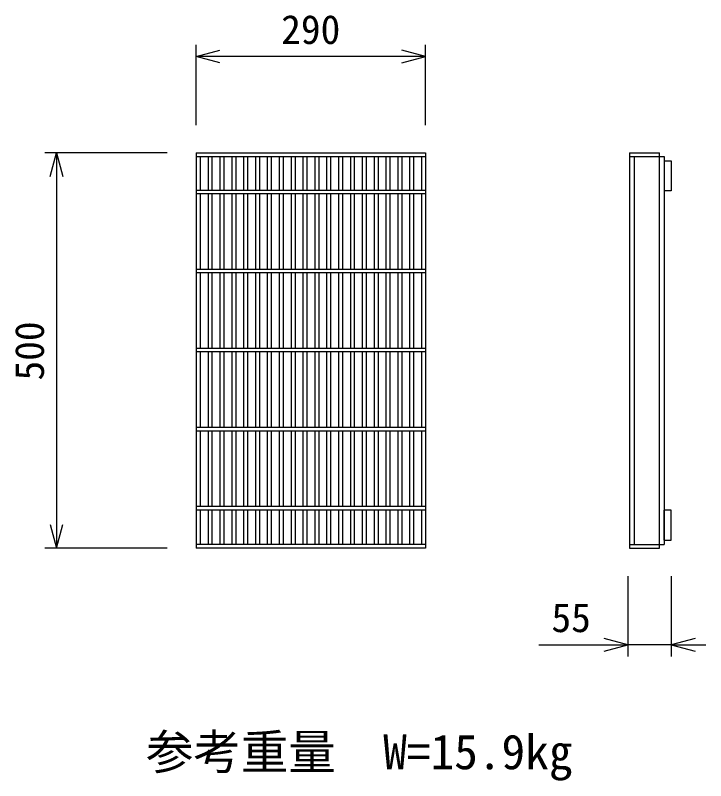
# Model space of a CAD drawing. Units: millimetres, scale not verified. Extents: x -8400 to 8400, y -5940 to 5940.
# Drawn here: x -1790 to -917, y 678 to 1647 of the extents above; entities that cross this region are included whole.
import ezdxf
from ezdxf.enums import TextEntityAlignment as Align

# ---------------------------------------------------------------- set-up
doc = ezdxf.new("R2010")
doc.units = ezdxf.units.MM
doc.header["$LTSCALE"] = 20
for name, color, linetype, lineweight in [('0-0_DIM', 7, 'Continuous', 25), ('0-2_HATCH', 6, 'Continuous', 25), ('0-7_TXT', 7, 'Continuous', 25)]:
    doc.layers.add(name, color=color, linetype=linetype, lineweight=lineweight)
doc.styles.add('ＭＳ ゴシック', font='')
doc.styles.get('ＭＳ ゴシック').set_extended_font_data('MS Gothic')

msp = doc.modelspace()

# ---------------------------------------------------------------- linework, layer by layer
at = {"layer": '0-0_DIM'}
for p, q in [((-1560.92, 1507.95), (-1560.92, 1609.54)), ((-1270.92, 1507.95), (-1270.92, 1609.54)), ((-1270.92, 1594.54), (-1560.92, 1594.54)), ((-1597.42, 1472.73), (-1752.42, 1472.73)), ((-1737.42, 1472.73), (-1737.42, 972.73)), ((-1597.42, 972.73), (-1752.42, 972.73)), ((-1015.02, 937.01), (-1015.02, 835.42)), ((-960.02, 937.01), (-960.02, 835.42)), ((-1127.62, 850.42), (-1015.02, 850.42)), ((-960.02, 850.42), (-1015.02, 850.42)), ((-960.02, 850.42), (-916.55, 850.42))]:
    msp.add_line(p, q, dxfattribs=at)
for points in [[(-1530.92, 1586.5), (-1560.92, 1594.54), (-1530.92, 1602.58)], [(-1300.92, 1586.5), (-1270.92, 1594.54), (-1300.92, 1602.58)], [(-1745.46, 1442.73), (-1737.42, 1472.73), (-1729.38, 1442.73)], [(-1745.46, 1002.73), (-1737.42, 972.73), (-1729.38, 1002.73)], [(-1045.02, 842.38), (-1015.02, 850.42), (-1045.02, 858.46)], [(-930.02, 858.46), (-960.02, 850.42), (-930.02, 842.38)]]:
    msp.add_lwpolyline(points, dxfattribs=at)
at = {"layer": '0-2_HATCH'}
for p, q in [((-1560.92, 1472.73), (-1270.92, 1472.73)), ((-1560.92, 1472.73), (-1560.92, 972.73)), ((-1270.92, 1472.73), (-1270.92, 972.73)), ((-1013.02, 1472.73), (-1013.02, 972.73)), ((-1013.02, 1472.73), (-975.02, 1472.73)), ((-975.02, 972.73), (-975.02, 1472.73)), ((-1560.92, 1468.23), (-1270.92, 1468.23)), ((-1555.92, 1468.23), (-1555.92, 1425.73)), ((-1545.92, 1468.23), (-1545.92, 1425.73)), ((-1540.92, 1468.23), (-1540.92, 1425.73)), ((-1530.92, 1468.23), (-1530.92, 1425.73)), ((-1525.92, 1468.23), (-1525.92, 1425.73)), ((-1515.92, 1468.23), (-1515.92, 1425.73)), ((-1510.92, 1468.23), (-1510.92, 1425.73)), ((-1500.92, 1468.23), (-1500.92, 1425.73)), ((-1495.92, 1468.23), (-1495.92, 1425.73)), ((-1485.92, 1468.23), (-1485.92, 1425.73)), ((-1480.92, 1468.23), (-1480.92, 1425.73)), ((-1470.92, 1468.23), (-1470.92, 1425.73)), ((-1465.92, 1468.23), (-1465.92, 1425.73)), ((-1455.92, 1468.23), (-1455.92, 1425.73)), ((-1450.92, 1468.23), (-1450.92, 1425.73)), ((-1440.92, 1468.23), (-1440.92, 1425.73)), ((-1435.92, 1468.23), (-1435.92, 1425.73)), ((-1425.92, 1468.23), (-1425.92, 1425.73)), ((-1420.92, 1468.23), (-1420.92, 1425.73)), ((-1410.92, 1468.23), (-1410.92, 1425.73)), ((-1405.92, 1468.23), (-1405.92, 1425.73)), ((-1395.92, 1468.23), (-1395.92, 1425.73)), ((-1390.92, 1468.23), (-1390.92, 1425.73)), ((-1380.92, 1468.23), (-1380.92, 1425.73)), ((-1375.92, 1468.23), (-1375.92, 1425.73)), ((-1365.92, 1468.23), (-1365.92, 1425.73)), ((-1360.92, 1468.23), (-1360.92, 1425.73)), ((-1350.92, 1468.23), (-1350.92, 1425.73)), ((-1345.92, 1468.23), (-1345.92, 1425.73)), ((-1335.92, 1468.23), (-1335.92, 1425.73)), ((-1330.92, 1468.23), (-1330.92, 1425.73)), ((-1320.92, 1468.23), (-1320.92, 1425.73)), ((-1315.92, 1468.23), (-1315.92, 1425.73)), ((-1305.92, 1468.23), (-1305.92, 1425.73)), ((-1300.92, 1468.23), (-1300.92, 1425.73)), ((-1290.92, 1468.23), (-1290.92, 1425.73)), ((-1285.92, 1468.23), (-1285.92, 1425.73)), ((-1275.92, 1468.23), (-1275.92, 1425.73)), ((-1270.92, 1468.23), (-1270.92, 1425.73)), ((-1013.02, 1468.23), (-969.02, 1468.23)), ((-1007.02, 1468.23), (-1007.02, 977.23)), ((-969.02, 1468.23), (-969.02, 977.23)), ((-969.02, 1462.73), (-960.02, 1462.73)), ((-969.02, 1462.73), (-969.02, 1424.73)), ((-960.02, 1462.73), (-960.02, 1424.73)), ((-1560.92, 1425.73), (-1270.92, 1425.73)), ((-960.02, 1424.73), (-969.02, 1424.73)), ((-1560.92, 1421.23), (-1270.92, 1421.23)), ((-1555.92, 1421.23), (-1555.92, 1325.73)), ((-1545.92, 1421.23), (-1545.92, 1325.73)), ((-1540.92, 1421.23), (-1540.92, 1325.73)), ((-1530.92, 1421.23), (-1530.92, 1325.73)), ((-1525.92, 1421.23), (-1525.92, 1325.73)), ((-1515.92, 1421.23), (-1515.92, 1325.73)), ((-1510.92, 1421.23), (-1510.92, 1325.73)), ((-1500.92, 1421.23), (-1500.92, 1325.73)), ((-1495.92, 1421.23), (-1495.92, 1325.73)), ((-1485.92, 1421.23), (-1485.92, 1325.73)), ((-1480.92, 1421.23), (-1480.92, 1325.73)), ((-1470.92, 1421.23), (-1470.92, 1325.73)), ((-1465.92, 1421.23), (-1465.92, 1325.73)), ((-1455.92, 1421.23), (-1455.92, 1325.73)), ((-1450.92, 1421.23), (-1450.92, 1325.73)), ((-1440.92, 1421.23), (-1440.92, 1325.73)), ((-1435.92, 1421.23), (-1435.92, 1325.73)), ((-1425.92, 1421.23), (-1425.92, 1325.73)), ((-1420.92, 1421.23), (-1420.92, 1325.73)), ((-1410.92, 1421.23), (-1410.92, 1325.73)), ((-1405.92, 1421.23), (-1405.92, 1325.73)), ((-1395.92, 1421.23), (-1395.92, 1325.73)), ((-1390.92, 1421.23), (-1390.92, 1325.73)), ((-1380.92, 1421.23), (-1380.92, 1325.73)), ((-1375.92, 1421.23), (-1375.92, 1325.73)), ((-1365.92, 1421.23), (-1365.92, 1325.73)), ((-1360.92, 1421.23), (-1360.92, 1325.73)), ((-1350.92, 1421.23), (-1350.92, 1325.73)), ((-1345.92, 1421.23), (-1345.92, 1325.73)), ((-1335.92, 1421.23), (-1335.92, 1325.73)), ((-1330.92, 1421.23), (-1330.92, 1325.73)), ((-1320.92, 1421.23), (-1320.92, 1325.73)), ((-1315.92, 1421.23), (-1315.92, 1325.73)), ((-1305.92, 1421.23), (-1305.92, 1325.73)), ((-1300.92, 1421.23), (-1300.92, 1325.73)), ((-1290.92, 1421.23), (-1290.92, 1325.73)), ((-1285.92, 1421.23), (-1285.92, 1325.73)), ((-1275.92, 1421.23), (-1275.92, 1325.73)), ((-1270.92, 1421.23), (-1270.92, 1325.73)), ((-1560.92, 1325.73), (-1270.92, 1325.73)), ((-1560.92, 1321.23), (-1270.92, 1321.23)), ((-1555.92, 1321.23), (-1555.92, 1225.73)), ((-1545.92, 1321.23), (-1545.92, 1225.73)), ((-1540.92, 1321.23), (-1540.92, 1225.73)), ((-1530.92, 1321.23), (-1530.92, 1225.73)), ((-1525.92, 1321.23), (-1525.92, 1225.73)), ((-1515.92, 1321.23), (-1515.92, 1225.73)), ((-1510.92, 1321.23), (-1510.92, 1225.73)), ((-1500.92, 1321.23), (-1500.92, 1225.73)), ((-1495.92, 1321.23), (-1495.92, 1225.73)), ((-1485.92, 1321.23), (-1485.92, 1225.73)), ((-1480.92, 1321.23), (-1480.92, 1225.73)), ((-1470.92, 1321.23), (-1470.92, 1225.73)), ((-1465.92, 1321.23), (-1465.92, 1225.73)), ((-1455.92, 1321.23), (-1455.92, 1225.73)), ((-1450.92, 1321.23), (-1450.92, 1225.73)), ((-1440.92, 1321.23), (-1440.92, 1225.73)), ((-1435.92, 1321.23), (-1435.92, 1225.73)), ((-1425.92, 1321.23), (-1425.92, 1225.73)), ((-1420.92, 1321.23), (-1420.92, 1225.73)), ((-1410.92, 1321.23), (-1410.92, 1225.73)), ((-1405.92, 1321.23), (-1405.92, 1225.73)), ((-1395.92, 1321.23), (-1395.92, 1225.73)), ((-1390.92, 1321.23), (-1390.92, 1225.73)), ((-1380.92, 1321.23), (-1380.92, 1225.73)), ((-1375.92, 1321.23), (-1375.92, 1225.73)), ((-1365.92, 1321.23), (-1365.92, 1225.73)), ((-1360.92, 1321.23), (-1360.92, 1225.73)), ((-1350.92, 1321.23), (-1350.92, 1225.73)), ((-1345.92, 1321.23), (-1345.92, 1225.73)), ((-1335.92, 1321.23), (-1335.92, 1225.73)), ((-1330.92, 1321.23), (-1330.92, 1225.73)), ((-1320.92, 1321.23), (-1320.92, 1225.73)), ((-1315.92, 1321.23), (-1315.92, 1225.73)), ((-1305.92, 1321.23), (-1305.92, 1225.73)), ((-1300.92, 1321.23), (-1300.92, 1225.73)), ((-1290.92, 1321.23), (-1290.92, 1225.73)), ((-1285.92, 1321.23), (-1285.92, 1225.73)), ((-1275.92, 1321.23), (-1275.92, 1225.73)), ((-1270.92, 1321.23), (-1270.92, 1225.73)), ((-1560.92, 1225.73), (-1270.92, 1225.73)), ((-1560.92, 1221.23), (-1270.92, 1221.23)), ((-1555.92, 1221.23), (-1555.92, 1125.73)), ((-1545.92, 1221.23), (-1545.92, 1125.73)), ((-1540.92, 1221.23), (-1540.92, 1125.73)), ((-1530.92, 1221.23), (-1530.92, 1125.73)), ((-1525.92, 1221.23), (-1525.92, 1125.73)), ((-1515.92, 1221.23), (-1515.92, 1125.73)), ((-1510.92, 1221.23), (-1510.92, 1125.73)), ((-1500.92, 1221.23), (-1500.92, 1125.73)), ((-1495.92, 1221.23), (-1495.92, 1125.73)), ((-1485.92, 1221.23), (-1485.92, 1125.73)), ((-1480.92, 1221.23), (-1480.92, 1125.73)), ((-1470.92, 1221.23), (-1470.92, 1125.73)), ((-1465.92, 1221.23), (-1465.92, 1125.73)), ((-1455.92, 1221.23), (-1455.92, 1125.73)), ((-1450.92, 1221.23), (-1450.92, 1125.73)), ((-1440.92, 1221.23), (-1440.92, 1125.73)), ((-1435.92, 1221.23), (-1435.92, 1125.73)), ((-1425.92, 1221.23), (-1425.92, 1125.73)), ((-1420.92, 1221.23), (-1420.92, 1125.73)), ((-1410.92, 1221.23), (-1410.92, 1125.73)), ((-1405.92, 1221.23), (-1405.92, 1125.73)), ((-1395.92, 1221.23), (-1395.92, 1125.73)), ((-1390.92, 1221.23), (-1390.92, 1125.73)), ((-1380.92, 1221.23), (-1380.92, 1125.73)), ((-1375.92, 1221.23), (-1375.92, 1125.73)), ((-1365.92, 1221.23), (-1365.92, 1125.73)), ((-1360.92, 1221.23), (-1360.92, 1125.73)), ((-1350.92, 1221.23), (-1350.92, 1125.73)), ((-1345.92, 1221.23), (-1345.92, 1125.73)), ((-1335.92, 1221.23), (-1335.92, 1125.73)), ((-1330.92, 1221.23), (-1330.92, 1125.73)), ((-1320.92, 1221.23), (-1320.92, 1125.73)), ((-1315.92, 1221.23), (-1315.92, 1125.73)), ((-1305.92, 1221.23), (-1305.92, 1125.73)), ((-1300.92, 1221.23), (-1300.92, 1125.73)), ((-1290.92, 1221.23), (-1290.92, 1125.73)), ((-1285.92, 1221.23), (-1285.92, 1125.73)), ((-1275.92, 1221.23), (-1275.92, 1125.73)), ((-1270.92, 1221.23), (-1270.92, 1125.73)), ((-1560.92, 1125.73), (-1270.92, 1125.73)), ((-1560.92, 1121.23), (-1270.92, 1121.23)), ((-1555.92, 1121.23), (-1555.92, 1025.73)), ((-1545.92, 1121.23), (-1545.92, 1025.73)), ((-1540.92, 1121.23), (-1540.92, 1025.73)), ((-1530.92, 1121.23), (-1530.92, 1025.73)), ((-1525.92, 1121.23), (-1525.92, 1025.73)), ((-1515.92, 1121.23), (-1515.92, 1025.73)), ((-1510.92, 1121.23), (-1510.92, 1025.73)), ((-1500.92, 1121.23), (-1500.92, 1025.73)), ((-1495.92, 1121.23), (-1495.92, 1025.73)), ((-1485.92, 1121.23), (-1485.92, 1025.73)), ((-1480.92, 1121.23), (-1480.92, 1025.73)), ((-1470.92, 1121.23), (-1470.92, 1025.73)), ((-1465.92, 1121.23), (-1465.92, 1025.73)), ((-1455.92, 1121.23), (-1455.92, 1025.73)), ((-1450.92, 1121.23), (-1450.92, 1025.73)), ((-1440.92, 1121.23), (-1440.92, 1025.73)), ((-1435.92, 1121.23), (-1435.92, 1025.73)), ((-1425.92, 1121.23), (-1425.92, 1025.73)), ((-1420.92, 1121.23), (-1420.92, 1025.73)), ((-1410.92, 1121.23), (-1410.92, 1025.73)), ((-1405.92, 1121.23), (-1405.92, 1025.73)), ((-1395.92, 1121.23), (-1395.92, 1025.73)), ((-1390.92, 1121.23), (-1390.92, 1025.73)), ((-1380.92, 1121.23), (-1380.92, 1025.73)), ((-1375.92, 1121.23), (-1375.92, 1025.73)), ((-1365.92, 1121.23), (-1365.92, 1025.73)), ((-1360.92, 1121.23), (-1360.92, 1025.73)), ((-1350.92, 1121.23), (-1350.92, 1025.73)), ((-1345.92, 1121.23), (-1345.92, 1025.73)), ((-1335.92, 1121.23), (-1335.92, 1025.73)), ((-1330.92, 1121.23), (-1330.92, 1025.73)), ((-1320.92, 1121.23), (-1320.92, 1025.73)), ((-1315.92, 1121.23), (-1315.92, 1025.73)), ((-1305.92, 1121.23), (-1305.92, 1025.73)), ((-1300.92, 1121.23), (-1300.92, 1025.73)), ((-1290.92, 1121.23), (-1290.92, 1025.73)), ((-1285.92, 1121.23), (-1285.92, 1025.73)), ((-1275.92, 1121.23), (-1275.92, 1025.73)), ((-1270.92, 1121.23), (-1270.92, 1025.73)), ((-1560.92, 1025.73), (-1270.92, 1025.73)), ((-1560.92, 1021.23), (-1270.92, 1021.23)), ((-1555.92, 1021.23), (-1555.92, 977.23)), ((-1545.92, 1021.23), (-1545.92, 977.23)), ((-1540.92, 1021.23), (-1540.92, 977.23)), ((-1530.92, 1021.23), (-1530.92, 977.23)), ((-1525.92, 1021.23), (-1525.92, 977.23)), ((-1515.92, 1021.23), (-1515.92, 977.23)), ((-1510.92, 1021.23), (-1510.92, 977.23)), ((-1500.92, 1021.23), (-1500.92, 977.23)), ((-1495.92, 1021.23), (-1495.92, 977.23)), ((-1485.92, 1021.23), (-1485.92, 977.23)), ((-1480.92, 1021.23), (-1480.92, 977.23)), ((-1470.92, 1021.23), (-1470.92, 977.23)), ((-1465.92, 1021.23), (-1465.92, 977.23)), ((-1455.92, 1021.23), (-1455.92, 977.23)), ((-1450.92, 1021.23), (-1450.92, 977.23)), ((-1440.92, 1021.23), (-1440.92, 977.23)), ((-1435.92, 1021.23), (-1435.92, 977.23)), ((-1425.92, 1021.23), (-1425.92, 977.23)), ((-1420.92, 1021.23), (-1420.92, 977.23)), ((-1410.92, 1021.23), (-1410.92, 977.23)), ((-1405.92, 1021.23), (-1405.92, 977.23)), ((-1395.92, 1021.23), (-1395.92, 977.23)), ((-1390.92, 1021.23), (-1390.92, 977.23)), ((-1380.92, 1021.23), (-1380.92, 977.23)), ((-1375.92, 1021.23), (-1375.92, 977.23)), ((-1365.92, 1021.23), (-1365.92, 977.23)), ((-1360.92, 1021.23), (-1360.92, 977.23)), ((-1350.92, 1021.23), (-1350.92, 977.23)), ((-1345.92, 1021.23), (-1345.92, 977.23)), ((-1335.92, 1021.23), (-1335.92, 977.23)), ((-1330.92, 1021.23), (-1330.92, 977.23)), ((-1320.92, 1021.23), (-1320.92, 977.23)), ((-1315.92, 1021.23), (-1315.92, 977.23)), ((-1305.92, 1021.23), (-1305.92, 977.23)), ((-1300.92, 1021.23), (-1300.92, 977.23)), ((-1290.92, 1021.23), (-1290.92, 977.23)), ((-1285.92, 1021.23), (-1285.92, 977.23)), ((-1275.92, 1021.23), (-1275.92, 977.23)), ((-1270.92, 1021.23), (-1270.92, 977.23)), ((-960.02, 1020.73), (-969.02, 1020.73)), ((-969.02, 982.73), (-969.02, 1020.73)), ((-960.02, 982.73), (-960.02, 1020.73)), ((-969.02, 982.73), (-960.02, 982.73)), ((-1270.92, 977.23), (-1560.92, 977.23)), ((-1270.92, 972.73), (-1560.92, 972.73)), ((-1013.02, 977.23), (-969.02, 977.23)), ((-1013.02, 972.73), (-975.02, 972.73))]:
    msp.add_line(p, q, dxfattribs=at)

# ---------------------------------------------------------------- texts
at = {"layer": '0-0_DIM', "style": 'ＭＳ ゴシック'}
for s, p in [('290', (-1453.42, 1599.54)), ('55', (-1111.65, 855.42))]:
    msp.add_text(s, height=36.66, dxfattribs=at).set_placement(p, align=Align.BOTTOM_LEFT)
msp.add_text('500', height=36.66, rotation=90, dxfattribs=at).set_placement((-1742.42, 1184.73), align=Align.BOTTOM_LEFT)
at = {"layer": '0-7_TXT', "style": 'ＭＳ ゴシック'}
msp.add_text('参考重量\u3000W=15.9kg', height=43.99, dxfattribs=at).set_placement((-1624.37, 679.69), align=Align.BOTTOM_LEFT)

doc.saveas('drawing.dxf')
